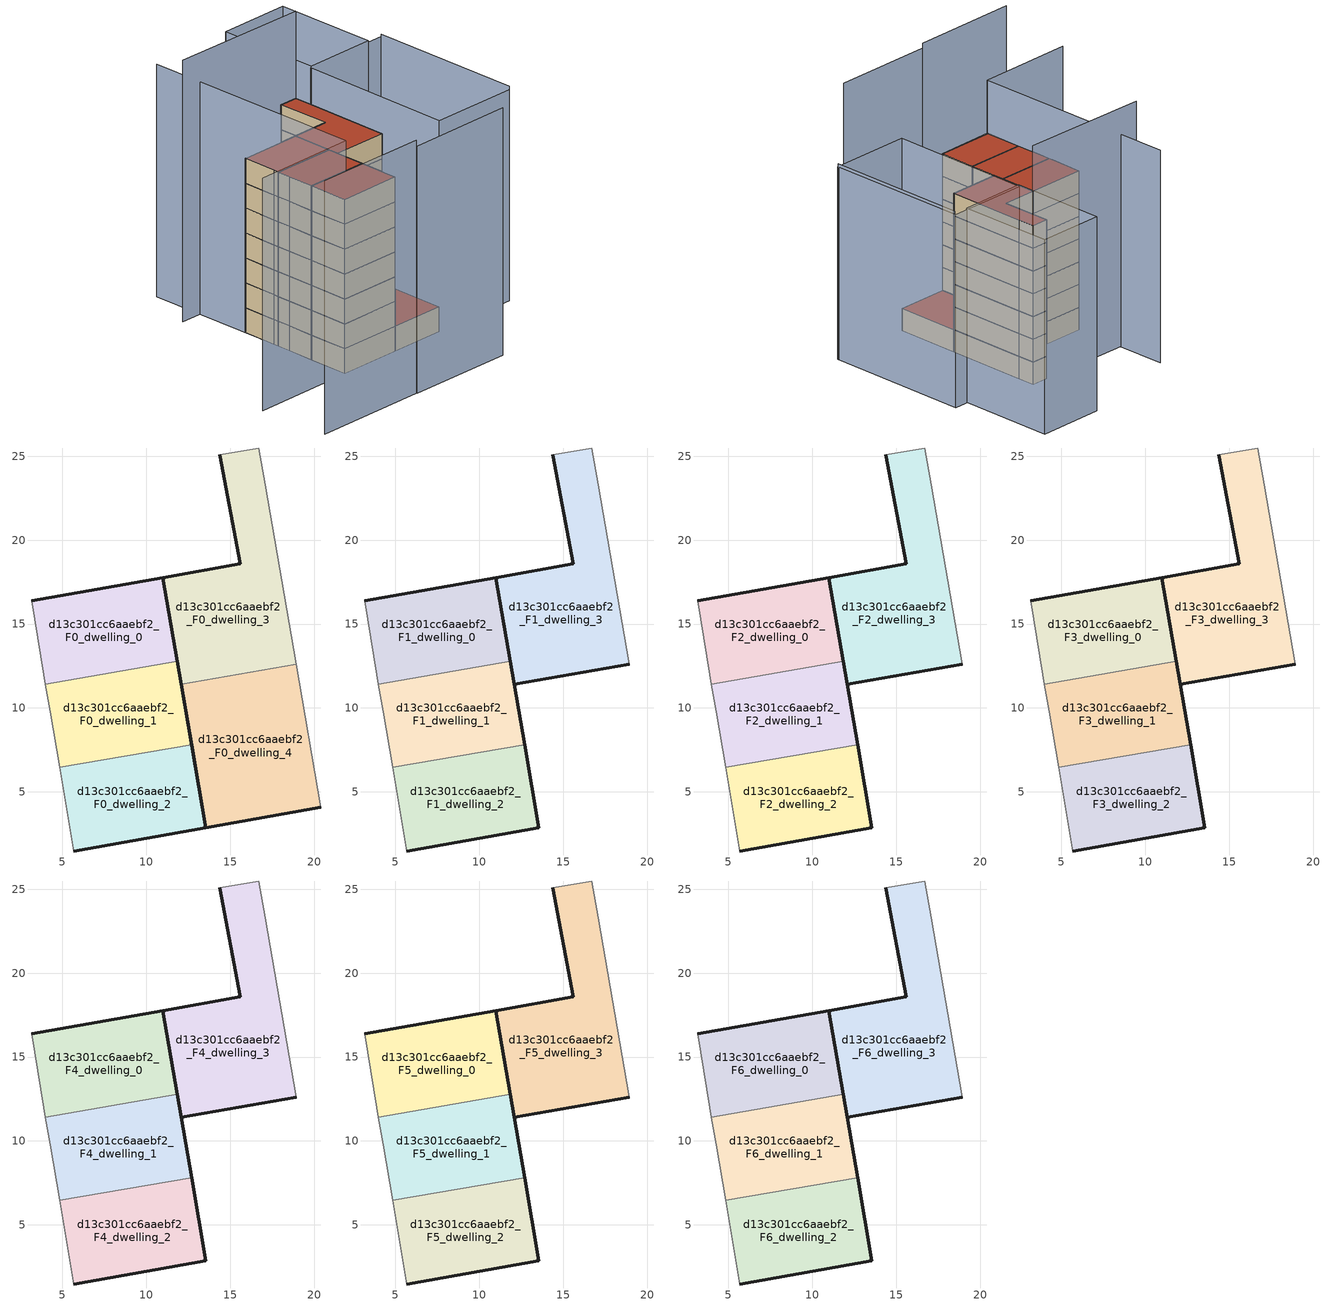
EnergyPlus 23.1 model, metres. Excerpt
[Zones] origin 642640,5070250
d13c301cc6aaebf2_F0_dwelling_0
 floor ground (EU_floor_Construction): 11.84,12.78 10.99,17.77 3.18,16.39 3.88,11.99 3.98,11.43 z0
 wall outside (EU_wall_Construction): 3.18,16.39 10.99,17.77 11.84,12.78 z0:3
 wall to d13c301cc6aaebf2_F0_dwelling_1 (EU_wall_Construction): 11.84,12.78 3.98,11.43 z0:3
 wall adiabatic (EU_wall_Construction): 3.98,11.43 3.88,11.99 3.18,16.39 z0:3
d13c301cc6aaebf2_F0_dwelling_1
 floor ground (EU_floor_Construction): 12.7,7.81 11.84,12.78 3.98,11.43 4.28,9.79 4.84,6.46 z0
 wall outside (EU_wall_Construction): 11.84,12.78 12.7,7.81 z0:3
 wall to d13c301cc6aaebf2_F0_dwelling_2 (EU_wall_Construction): 12.7,7.81 4.84,6.46 z0:3
 wall adiabatic (EU_wall_Construction): 4.84,6.46 4.28,9.79 3.98,11.43 z0:3
d13c301cc6aaebf2_F0_dwelling_2
 floor ground (EU_floor_Construction): 13.55,2.87 12.7,7.81 4.84,6.46 5.68,1.48 z0
 wall outside (EU_wall_Construction): 12.7,7.81 13.55,2.87 5.68,1.48 z0:3
 wall adiabatic (EU_wall_Construction): 5.68,1.48 4.84,6.46 z0:3
d13c301cc6aaebf2_F0_dwelling_3
 floor ground (EU_floor_Construction): 18.93,12.6 17.09,23.29 16.69,25.49 14.39,25.09 15.59,18.59 10.99,17.77 12.08,11.42 z0
 wall outside (EU_wall_Construction): 12.08,11.42 10.99,17.77 15.59,18.59 14.39,25.09 z0:3
 wall to d13c301cc6aaebf2_F0_dwelling_4 (EU_wall_Construction): 18.93,12.6 12.08,11.42 z0:3
 wall adiabatic (EU_wall_Construction): 14.39,25.09 16.69,25.49 17.09,23.29 18.93,12.6 z0:3
d13c301cc6aaebf2_F0_dwelling_4
 floor ground (EU_floor_Construction): 20.39,4.08 18.93,12.6 12.08,11.42 13.55,2.87 z0
 wall outside (EU_wall_Construction): 20.39,4.08 13.55,2.87 12.08,11.42 z0:3
 wall adiabatic (EU_wall_Construction): 18.93,12.6 20.39,4.08 z0:3
 roof outside (EU_roof_Construction): 18.93,12.6 20.39,4.08 13.55,2.87 12.08,11.42 z3
d13c301cc6aaebf2_F1_dwelling_0
 floor to d13c301cc6aaebf2_F0_dwelling_0 (EU_floor_Construction): 11.84,12.78 10.99,17.77 3.18,16.39 3.88,11.99 3.98,11.43 z3
 wall outside (EU_wall_Construction): 3.18,16.39 10.99,17.77 11.84,12.78 z3:6
 wall to d13c301cc6aaebf2_F1_dwelling_1 (EU_wall_Construction): 11.84,12.78 3.98,11.43 z3:6
 wall adiabatic (EU_wall_Construction): 3.98,11.43 3.88,11.99 3.18,16.39 z3:6
d13c301cc6aaebf2_F1_dwelling_1
 floor to d13c301cc6aaebf2_F0_dwelling_1 (EU_floor_Construction): 12.7,7.81 11.84,12.78 3.98,11.43 4.28,9.79 4.84,6.46 z3
 wall outside (EU_wall_Construction): 11.84,12.78 12.7,7.81 z3:6
 wall to d13c301cc6aaebf2_F1_dwelling_2 (EU_wall_Construction): 12.7,7.81 4.84,6.46 z3:6
 wall adiabatic (EU_wall_Construction): 4.84,6.46 4.28,9.79 3.98,11.43 z3:6
d13c301cc6aaebf2_F1_dwelling_2
 floor to d13c301cc6aaebf2_F0_dwelling_2 (EU_floor_Construction): 13.55,2.87 12.7,7.81 4.84,6.46 5.68,1.48 z3
 wall outside (EU_wall_Construction): 12.7,7.81 13.55,2.87 5.68,1.48 z3:6
 wall adiabatic (EU_wall_Construction): 5.68,1.48 4.84,6.46 z3:6
d13c301cc6aaebf2_F1_dwelling_3
 floor to d13c301cc6aaebf2_F0_dwelling_3 (EU_floor_Construction): 18.93,12.6 17.09,23.29 16.69,25.49 14.39,25.09 15.59,18.59 10.99,17.77 12.08,11.42 z3
 wall outside (EU_wall_Construction): 18.93,12.6 12.08,11.42 10.99,17.77 15.59,18.59 14.39,25.09 z3:6
 wall adiabatic (EU_wall_Construction): 14.39,25.09 16.69,25.49 17.09,23.29 18.93,12.6 z3:6
d13c301cc6aaebf2_F2_dwelling_0
 floor to d13c301cc6aaebf2_F1_dwelling_0 (EU_floor_Construction): 11.84,12.78 10.99,17.77 3.18,16.39 3.88,11.99 3.98,11.43 z6
 wall outside (EU_wall_Construction): 3.18,16.39 10.99,17.77 11.84,12.78 z6:9
 wall to d13c301cc6aaebf2_F2_dwelling_1 (EU_wall_Construction): 11.84,12.78 3.98,11.43 z6:9
 wall adiabatic (EU_wall_Construction): 3.98,11.43 3.88,11.99 3.18,16.39 z6:9
d13c301cc6aaebf2_F2_dwelling_1
 floor to d13c301cc6aaebf2_F1_dwelling_1 (EU_floor_Construction): 12.7,7.81 11.84,12.78 3.98,11.43 4.28,9.79 4.84,6.46 z6
 wall outside (EU_wall_Construction): 11.84,12.78 12.7,7.81 z6:9
 wall to d13c301cc6aaebf2_F2_dwelling_2 (EU_wall_Construction): 12.7,7.81 4.84,6.46 z6:9
 wall adiabatic (EU_wall_Construction): 4.84,6.46 4.28,9.79 3.98,11.43 z6:9
d13c301cc6aaebf2_F2_dwelling_2
 floor to d13c301cc6aaebf2_F1_dwelling_2 (EU_floor_Construction): 13.55,2.87 12.7,7.81 4.84,6.46 5.68,1.48 z6
 wall outside (EU_wall_Construction): 12.7,7.81 13.55,2.87 5.68,1.48 z6:9
 wall adiabatic (EU_wall_Construction): 5.68,1.48 4.84,6.46 z6:9
d13c301cc6aaebf2_F2_dwelling_3
 floor to d13c301cc6aaebf2_F1_dwelling_3 (EU_floor_Construction): 18.93,12.6 17.09,23.29 16.69,25.49 14.39,25.09 15.59,18.59 10.99,17.77 12.08,11.42 z6
 wall outside (EU_wall_Construction): 18.93,12.6 12.08,11.42 10.99,17.77 15.59,18.59 14.39,25.09 z6:9
 wall adiabatic (EU_wall_Construction): 14.39,25.09 16.69,25.49 17.09,23.29 18.93,12.6 z6:9
d13c301cc6aaebf2_F3_dwelling_0
 floor to d13c301cc6aaebf2_F2_dwelling_0 (EU_floor_Construction): 11.84,12.78 10.99,17.77 3.18,16.39 3.88,11.99 3.98,11.43 z9
 wall outside (EU_wall_Construction): 3.18,16.39 10.99,17.77 11.84,12.78 z9:12
 wall to d13c301cc6aaebf2_F3_dwelling_1 (EU_wall_Construction): 11.84,12.78 3.98,11.43 z9:12
 wall adiabatic (EU_wall_Construction): 3.98,11.43 3.88,11.99 3.18,16.39 z9:12
d13c301cc6aaebf2_F3_dwelling_1
 floor to d13c301cc6aaebf2_F2_dwelling_1 (EU_floor_Construction): 12.7,7.81 11.84,12.78 3.98,11.43 4.28,9.79 4.84,6.46 z9
 wall outside (EU_wall_Construction): 11.84,12.78 12.7,7.81 z9:12
 wall to d13c301cc6aaebf2_F3_dwelling_2 (EU_wall_Construction): 12.7,7.81 4.84,6.46 z9:12
 wall adiabatic (EU_wall_Construction): 4.84,6.46 4.28,9.79 3.98,11.43 z9:12
d13c301cc6aaebf2_F3_dwelling_2
 floor to d13c301cc6aaebf2_F2_dwelling_2 (EU_floor_Construction): 13.55,2.87 12.7,7.81 4.84,6.46 5.68,1.48 z9
 wall outside (EU_wall_Construction): 12.7,7.81 13.55,2.87 5.68,1.48 z9:12
 wall adiabatic (EU_wall_Construction): 5.68,1.48 4.84,6.46 z9:12
d13c301cc6aaebf2_F3_dwelling_3
 floor to d13c301cc6aaebf2_F2_dwelling_3 (EU_floor_Construction): 18.93,12.6 17.09,23.29 16.69,25.49 14.39,25.09 15.59,18.59 10.99,17.77 12.08,11.42 z9
 wall outside (EU_wall_Construction): 18.93,12.6 12.08,11.42 10.99,17.77 15.59,18.59 14.39,25.09 z9:12
 wall adiabatic (EU_wall_Construction): 14.39,25.09 16.69,25.49 17.09,23.29 18.93,12.6 z9:12
d13c301cc6aaebf2_F4_dwelling_0
 floor to d13c301cc6aaebf2_F3_dwelling_0 (EU_floor_Construction): 11.84,12.78 10.99,17.77 3.18,16.39 3.88,11.99 3.98,11.43 z12
 wall outside (EU_wall_Construction): 3.18,16.39 10.99,17.77 11.84,12.78 z12:15
 wall to d13c301cc6aaebf2_F4_dwelling_1 (EU_wall_Construction): 11.84,12.78 3.98,11.43 z12:15
 wall adiabatic (EU_wall_Construction): 3.98,11.43 3.88,11.99 3.18,16.39 z12:15
d13c301cc6aaebf2_F4_dwelling_1
 floor to d13c301cc6aaebf2_F3_dwelling_1 (EU_floor_Construction): 12.7,7.81 11.84,12.78 3.98,11.43 4.28,9.79 4.84,6.46 z12
 wall outside (EU_wall_Construction): 11.84,12.78 12.7,7.81 z12:15
 wall to d13c301cc6aaebf2_F4_dwelling_2 (EU_wall_Construction): 12.7,7.81 4.84,6.46 z12:15
 wall adiabatic (EU_wall_Construction): 4.84,6.46 4.28,9.79 3.98,11.43 z12:15
d13c301cc6aaebf2_F4_dwelling_2
 floor to d13c301cc6aaebf2_F3_dwelling_2 (EU_floor_Construction): 13.55,2.87 12.7,7.81 4.84,6.46 5.68,1.48 z12
 wall outside (EU_wall_Construction): 12.7,7.81 13.55,2.87 5.68,1.48 z12:15
 wall adiabatic (EU_wall_Construction): 5.68,1.48 4.84,6.46 z12:15
d13c301cc6aaebf2_F4_dwelling_3
 floor to d13c301cc6aaebf2_F3_dwelling_3 (EU_floor_Construction): 18.93,12.6 17.09,23.29 16.69,25.49 14.39,25.09 15.59,18.59 10.99,17.77 12.08,11.42 z12
 wall outside (EU_wall_Construction): 18.93,12.6 12.08,11.42 10.99,17.77 15.59,18.59 14.39,25.09 z12:15
 wall adiabatic (EU_wall_Construction): 14.39,25.09 16.69,25.49 17.09,23.29 18.93,12.6 z12:15
d13c301cc6aaebf2_F5_dwelling_0
 floor to d13c301cc6aaebf2_F4_dwelling_0 (EU_floor_Construction): 11.84,12.78 10.99,17.77 3.18,16.39 3.88,11.99 3.98,11.43 z15
 wall outside (EU_wall_Construction): 3.18,16.39 10.99,17.77 11.84,12.78 z15:18
 wall to d13c301cc6aaebf2_F5_dwelling_1 (EU_wall_Construction): 11.84,12.78 3.98,11.43 z15:18
 wall adiabatic (EU_wall_Construction): 3.98,11.43 3.88,11.99 3.18,16.39 z15:18
d13c301cc6aaebf2_F5_dwelling_1
 floor to d13c301cc6aaebf2_F4_dwelling_1 (EU_floor_Construction): 12.7,7.81 11.84,12.78 3.98,11.43 4.28,9.79 4.84,6.46 z15
 wall outside (EU_wall_Construction): 11.84,12.78 12.7,7.81 z15:18
 wall to d13c301cc6aaebf2_F5_dwelling_2 (EU_wall_Construction): 12.7,7.81 4.84,6.46 z15:18
 wall adiabatic (EU_wall_Construction): 4.84,6.46 4.28,9.79 3.98,11.43 z15:18
d13c301cc6aaebf2_F5_dwelling_2
 floor to d13c301cc6aaebf2_F4_dwelling_2 (EU_floor_Construction): 13.55,2.87 12.7,7.81 4.84,6.46 5.68,1.48 z15
 wall outside (EU_wall_Construction): 12.7,7.81 13.55,2.87 5.68,1.48 z15:18
 wall adiabatic (EU_wall_Construction): 5.68,1.48 4.84,6.46 z15:18
d13c301cc6aaebf2_F5_dwelling_3
 floor to d13c301cc6aaebf2_F4_dwelling_3 (EU_floor_Construction): 18.93,12.6 17.09,23.29 16.69,25.49 14.39,25.09 15.59,18.59 10.99,17.77 12.08,11.42 z15
 wall outside (EU_wall_Construction): 18.93,12.6 12.08,11.42 10.99,17.77 15.59,18.59 14.39,25.09 z15:18
 wall adiabatic (EU_wall_Construction): 14.39,25.09 16.69,25.49 17.09,23.29 18.93,12.6 z15:18
d13c301cc6aaebf2_F6_dwelling_0
 floor to d13c301cc6aaebf2_F5_dwelling_0 (EU_floor_Construction): 11.84,12.78 10.99,17.77 3.18,16.39 3.88,11.99 3.98,11.43 z18
 wall outside (EU_wall_Construction): 3.18,16.39 10.99,17.77 11.84,12.78 z18:21
 wall to d13c301cc6aaebf2_F6_dwelling_1 (EU_wall_Construction): 11.84,12.78 3.98,11.43 z18:21
 wall adiabatic (EU_wall_Construction): 3.98,11.43 3.88,11.99 3.18,16.39 z18:21
 roof outside (EU_roof_Construction): 10.99,17.77 11.84,12.78 3.98,11.43 3.88,11.99 3.18,16.39 z21
d13c301cc6aaebf2_F6_dwelling_1
 floor to d13c301cc6aaebf2_F5_dwelling_1 (EU_floor_Construction): 12.7,7.81 11.84,12.78 3.98,11.43 4.28,9.79 4.84,6.46 z18
 wall outside (EU_wall_Construction): 11.84,12.78 12.7,7.81 z18:21
 wall to d13c301cc6aaebf2_F6_dwelling_2 (EU_wall_Construction): 12.7,7.81 4.84,6.46 z18:21
 wall adiabatic (EU_wall_Construction): 4.84,6.46 4.28,9.79 3.98,11.43 z18:21
 roof outside (EU_roof_Construction): 11.84,12.78 12.7,7.81 4.84,6.46 4.28,9.79 3.98,11.43 z21
d13c301cc6aaebf2_F6_dwelling_2
 floor to d13c301cc6aaebf2_F5_dwelling_2 (EU_floor_Construction): 13.55,2.87 12.7,7.81 4.84,6.46 5.68,1.48 z18
 wall outside (EU_wall_Construction): 12.7,7.81 13.55,2.87 5.68,1.48 z18:21
 wall adiabatic (EU_wall_Construction): 5.68,1.48 4.84,6.46 z18:21
 roof outside (EU_roof_Construction): 12.7,7.81 13.55,2.87 5.68,1.48 4.84,6.46 z21
d13c301cc6aaebf2_F6_dwelling_3
 floor to d13c301cc6aaebf2_F5_dwelling_3 (EU_floor_Construction): 18.93,12.6 17.09,23.29 16.69,25.49 14.39,25.09 15.59,18.59 10.99,17.77 12.08,11.42 z18
 wall outside (EU_wall_Construction): 18.93,12.6 12.08,11.42 10.99,17.77 15.59,18.59 14.39,25.09 z18:21
 wall adiabatic (EU_wall_Construction): 14.39,25.09 16.69,25.49 17.09,23.29 18.93,12.6 z18:21
 roof outside (EU_roof_Construction): 16.69,25.49 17.09,23.29 18.93,12.6 12.08,11.42 10.99,17.77 15.59,18.59 14.39,25.09 z21
shading: -5.13,-9.63 9.06,-7.13 z0:30.5; 9.08,-7.23 22.38,-4.88 z0:29.8; 0.83,29.47 5.86,1.51 / 5.86,1.51 -7.03,-0.81 z0:28; 20.39,4.08 17.09,23.29 / 17.09,23.29 27.91,25.15 / 27.91,25.15 31.21,5.93 / 31.21,5.93 20.39,4.08 z0:25.4; 31.2,5.98 27.88,24.95 z0:25.8; 17.11,23.2 14.82,35.81 / 14.82,35.81 23.69,37.42 / 23.69,37.42 25.98,24.81 / 25.98,24.81 17.11,23.2 z0:25.6; 16.7,25.47 -0.68,22.65 z0:31.5
[Building]
EU S2 Campaign: North Axis=0; Terrain=City; Solar Distribution=FullExterior
[Site:Location]
Lyon-Bron: Latitude=45.75; Longitude=5; Time Zone=1; Elevation=198
[SizingPeriod:WeatherFileDays]
AnnualSizingPeriod: Begin Month=1; Begin Day of Month=1; End Month=12; End Day of Month=31; Day of Week for Start Day=Monday; Use Weather File Daylight Saving Period=No; Use Weather File Rain and Snow Indicators=No
[MATERIAL]
EU_InternalMass_Material: Roughness=MediumRough; Thickness=0.1; Conductivity=1; Density=1800; Specific Heat=900; Thermal Absorptance=0.9; Solar Absorptance=0.7; Visible Absorptance=0.7
[MATERIAL:NOMASS] Roughness=MediumRough; Thermal Absorptance=0.9; Solar Absorptance=0.7; Visible Absorptance=0.7
Name | Thermal Resistance
EU_wall_NoMass | 0.776494
EU_roof_NoMass | 0.486893
EU_floor_NoMass | 0.421597
[CONSTRUCTION]
EU_wall_Construction: EU_wall_NoMass
EU_roof_Construction: EU_roof_NoMass
EU_floor_Construction: EU_floor_NoMass
EU_InternalMass_Construction: EU_InternalMass_Material
[ZONE] Type=1; Multiplier=1; Ceiling Height=autocalculate; Floor Area=autocalculate; Part of Total Floor Area=Yes
Name | Volume
d13c301cc6aaebf2_F0_dwelling_0; d13c301cc6aaebf2_F1_dwelling_0; d13c301cc6aaebf2_F2_dwelling_0; d13c301cc6aaebf2_F3_dwelling_0; d13c301cc6aaebf2_F4_dwelling_0; d13c301cc6aaebf2_F5_dwelling_0; d13c301cc6aaebf2_F6_dwelling_0 | 120.464
d13c301cc6aaebf2_F0_dwelling_1; d13c301cc6aaebf2_F1_dwelling_1; d13c301cc6aaebf2_F2_dwelling_1; d13c301cc6aaebf2_F3_dwelling_1; d13c301cc6aaebf2_F4_dwelling_1; d13c301cc6aaebf2_F5_dwelling_1; d13c301cc6aaebf2_F6_dwelling_1 | 120.46
d13c301cc6aaebf2_F0_dwelling_2; d13c301cc6aaebf2_F1_dwelling_2; d13c301cc6aaebf2_F2_dwelling_2; d13c301cc6aaebf2_F3_dwelling_2; d13c301cc6aaebf2_F4_dwelling_2; d13c301cc6aaebf2_F5_dwelling_2; d13c301cc6aaebf2_F6_dwelling_2 | 120.453
d13c301cc6aaebf2_F0_dwelling_3; d13c301cc6aaebf2_F1_dwelling_3; d13c301cc6aaebf2_F2_dwelling_3; d13c301cc6aaebf2_F3_dwelling_3; d13c301cc6aaebf2_F4_dwelling_3; d13c301cc6aaebf2_F5_dwelling_3; d13c301cc6aaebf2_F6_dwelling_3 | 180.698
d13c301cc6aaebf2_F0_dwelling_4 | 180.667
[INTERNALMASS] Construction=EU_InternalMass_Construction
Name | Zone or ZoneList | Surface Area
d13c301cc6aaebf2_F0_dwelling_0_EU_InternalMass | d13c301cc6aaebf2_F0_dwelling_0 | 40.1542
d13c301cc6aaebf2_F0_dwelling_1_EU_InternalMass | d13c301cc6aaebf2_F0_dwelling_1 | 40.1535
d13c301cc6aaebf2_F0_dwelling_2_EU_InternalMass | d13c301cc6aaebf2_F0_dwelling_2 | 40.151
d13c301cc6aaebf2_F0_dwelling_3_EU_InternalMass | d13c301cc6aaebf2_F0_dwelling_3 | 60.2322
d13c301cc6aaebf2_F0_dwelling_4_EU_InternalMass | d13c301cc6aaebf2_F0_dwelling_4 | 60.222
d13c301cc6aaebf2_F1_dwelling_0_EU_InternalMass | d13c301cc6aaebf2_F1_dwelling_0 | 60.2283
d13c301cc6aaebf2_F1_dwelling_1_EU_InternalMass | d13c301cc6aaebf2_F1_dwelling_1 | 60.2386
d13c301cc6aaebf2_F1_dwelling_2_EU_InternalMass | d13c301cc6aaebf2_F1_dwelling_2 | 60.2322
d13c301cc6aaebf2_F1_dwelling_3_EU_InternalMass | d13c301cc6aaebf2_F1_dwelling_3 | 60.222
d13c301cc6aaebf2_F2_dwelling_0_EU_InternalMass | d13c301cc6aaebf2_F2_dwelling_0 | 60.2283
d13c301cc6aaebf2_F2_dwelling_1_EU_InternalMass | d13c301cc6aaebf2_F2_dwelling_1 | 60.2386
d13c301cc6aaebf2_F2_dwelling_2_EU_InternalMass | d13c301cc6aaebf2_F2_dwelling_2 | 60.2322
d13c301cc6aaebf2_F2_dwelling_3_EU_InternalMass | d13c301cc6aaebf2_F2_dwelling_3 | 60.222
d13c301cc6aaebf2_F3_dwelling_0_EU_InternalMass | d13c301cc6aaebf2_F3_dwelling_0 | 60.2283
d13c301cc6aaebf2_F3_dwelling_1_EU_InternalMass | d13c301cc6aaebf2_F3_dwelling_1 | 60.2386
d13c301cc6aaebf2_F3_dwelling_2_EU_InternalMass | d13c301cc6aaebf2_F3_dwelling_2 | 60.2322
d13c301cc6aaebf2_F3_dwelling_3_EU_InternalMass | d13c301cc6aaebf2_F3_dwelling_3 | 60.222
d13c301cc6aaebf2_F4_dwelling_0_EU_InternalMass | d13c301cc6aaebf2_F4_dwelling_0 | 60.2283
d13c301cc6aaebf2_F4_dwelling_1_EU_InternalMass | d13c301cc6aaebf2_F4_dwelling_1 | 60.2386
d13c301cc6aaebf2_F4_dwelling_2_EU_InternalMass | d13c301cc6aaebf2_F4_dwelling_2 | 60.2322
d13c301cc6aaebf2_F4_dwelling_3_EU_InternalMass | d13c301cc6aaebf2_F4_dwelling_3 | 60.222
d13c301cc6aaebf2_F5_dwelling_0_EU_InternalMass | d13c301cc6aaebf2_F5_dwelling_0 | 60.2283
d13c301cc6aaebf2_F5_dwelling_1_EU_InternalMass | d13c301cc6aaebf2_F5_dwelling_1 | 60.2386
d13c301cc6aaebf2_F5_dwelling_2_EU_InternalMass | d13c301cc6aaebf2_F5_dwelling_2 | 60.2322
d13c301cc6aaebf2_F5_dwelling_3_EU_InternalMass | d13c301cc6aaebf2_F5_dwelling_3 | 60.222
d13c301cc6aaebf2_F6_dwelling_0_EU_InternalMass | d13c301cc6aaebf2_F6_dwelling_0 | 60.2283
d13c301cc6aaebf2_F6_dwelling_1_EU_InternalMass | d13c301cc6aaebf2_F6_dwelling_1 | 60.2386
d13c301cc6aaebf2_F6_dwelling_2_EU_InternalMass | d13c301cc6aaebf2_F6_dwelling_2 | 60.2322
d13c301cc6aaebf2_F6_dwelling_3_EU_InternalMass | d13c301cc6aaebf2_F6_dwelling_3 | 60.222
[OTHEREQUIPMENT] Fuel Type=Electricity; Design Level Calculation Method=Watts/Area; Power per Zone Floor Area=1; Fraction Latent=0; Fraction Radiant=0; Fraction Lost=0; Carbon Dioxide Generation Rate=0; EndUse Subcategory=EU_Step8_InternalGains
Name | Zone or ZoneList or Space or SpaceList | Schedule
EU_Step8_InternalGain_d13c301cc6aaebf2_F0_dwelling_0_f000 | d13c301cc6aaebf2_F0_dwelling_0 | EU_Step8_GainSchedule_d13c301cc6aaebf2_F0_dwelling_0_f000
EU_Step8_InternalGain_d13c301cc6aaebf2_F0_dwelling_1_f000 | d13c301cc6aaebf2_F0_dwelling_1 | EU_Step8_GainSchedule_d13c301cc6aaebf2_F0_dwelling_1_f000
EU_Step8_InternalGain_d13c301cc6aaebf2_F0_dwelling_2_f000 | d13c301cc6aaebf2_F0_dwelling_2 | EU_Step8_GainSchedule_d13c301cc6aaebf2_F0_dwelling_2_f000
EU_Step8_InternalGain_d13c301cc6aaebf2_F0_dwelling_3_f000 | d13c301cc6aaebf2_F0_dwelling_3 | EU_Step8_GainSchedule_d13c301cc6aaebf2_F0_dwelling_3_f000
EU_Step8_InternalGain_d13c301cc6aaebf2_F0_dwelling_4_f000 | d13c301cc6aaebf2_F0_dwelling_4 | EU_Step8_GainSchedule_d13c301cc6aaebf2_F0_dwelling_4_f000
EU_Step8_InternalGain_d13c301cc6aaebf2_F1_dwelling_0_f000 | d13c301cc6aaebf2_F1_dwelling_0 | EU_Step8_GainSchedule_d13c301cc6aaebf2_F1_dwelling_0_f000
EU_Step8_InternalGain_d13c301cc6aaebf2_F1_dwelling_1_f000 | d13c301cc6aaebf2_F1_dwelling_1 | EU_Step8_GainSchedule_d13c301cc6aaebf2_F1_dwelling_1_f000
EU_Step8_InternalGain_d13c301cc6aaebf2_F1_dwelling_2_f000 | d13c301cc6aaebf2_F1_dwelling_2 | EU_Step8_GainSchedule_d13c301cc6aaebf2_F1_dwelling_2_f000
EU_Step8_InternalGain_d13c301cc6aaebf2_F1_dwelling_3_f000 | d13c301cc6aaebf2_F1_dwelling_3 | EU_Step8_GainSchedule_d13c301cc6aaebf2_F1_dwelling_3_f000
EU_Step8_InternalGain_d13c301cc6aaebf2_F2_dwelling_0_f000 | d13c301cc6aaebf2_F2_dwelling_0 | EU_Step8_GainSchedule_d13c301cc6aaebf2_F2_dwelling_0_f000
EU_Step8_InternalGain_d13c301cc6aaebf2_F2_dwelling_1_f000 | d13c301cc6aaebf2_F2_dwelling_1 | EU_Step8_GainSchedule_d13c301cc6aaebf2_F2_dwelling_1_f000
EU_Step8_InternalGain_d13c301cc6aaebf2_F2_dwelling_2_f000 | d13c301cc6aaebf2_F2_dwelling_2 | EU_Step8_GainSchedule_d13c301cc6aaebf2_F2_dwelling_2_f000
EU_Step8_InternalGain_d13c301cc6aaebf2_F2_dwelling_3_f000 | d13c301cc6aaebf2_F2_dwelling_3 | EU_Step8_GainSchedule_d13c301cc6aaebf2_F2_dwelling_3_f000
EU_Step8_InternalGain_d13c301cc6aaebf2_F3_dwelling_0_f000 | d13c301cc6aaebf2_F3_dwelling_0 | EU_Step8_GainSchedule_d13c301cc6aaebf2_F3_dwelling_0_f000
EU_Step8_InternalGain_d13c301cc6aaebf2_F3_dwelling_1_f000 | d13c301cc6aaebf2_F3_dwelling_1 | EU_Step8_GainSchedule_d13c301cc6aaebf2_F3_dwelling_1_f000
EU_Step8_InternalGain_d13c301cc6aaebf2_F3_dwelling_2_f000 | d13c301cc6aaebf2_F3_dwelling_2 | EU_Step8_GainSchedule_d13c301cc6aaebf2_F3_dwelling_2_f000
EU_Step8_InternalGain_d13c301cc6aaebf2_F3_dwelling_3_f000 | d13c301cc6aaebf2_F3_dwelling_3 | EU_Step8_GainSchedule_d13c301cc6aaebf2_F3_dwelling_3_f000
EU_Step8_InternalGain_d13c301cc6aaebf2_F4_dwelling_0_f000 | d13c301cc6aaebf2_F4_dwelling_0 | EU_Step8_GainSchedule_d13c301cc6aaebf2_F4_dwelling_0_f000
EU_Step8_InternalGain_d13c301cc6aaebf2_F4_dwelling_1_f000 | d13c301cc6aaebf2_F4_dwelling_1 | EU_Step8_GainSchedule_d13c301cc6aaebf2_F4_dwelling_1_f000
EU_Step8_InternalGain_d13c301cc6aaebf2_F4_dwelling_2_f000 | d13c301cc6aaebf2_F4_dwelling_2 | EU_Step8_GainSchedule_d13c301cc6aaebf2_F4_dwelling_2_f000
EU_Step8_InternalGain_d13c301cc6aaebf2_F4_dwelling_3_f000 | d13c301cc6aaebf2_F4_dwelling_3 | EU_Step8_GainSchedule_d13c301cc6aaebf2_F4_dwelling_3_f000
EU_Step8_InternalGain_d13c301cc6aaebf2_F5_dwelling_0_f000 | d13c301cc6aaebf2_F5_dwelling_0 | EU_Step8_GainSchedule_d13c301cc6aaebf2_F5_dwelling_0_f000
EU_Step8_InternalGain_d13c301cc6aaebf2_F5_dwelling_1_f000 | d13c301cc6aaebf2_F5_dwelling_1 | EU_Step8_GainSchedule_d13c301cc6aaebf2_F5_dwelling_1_f000
EU_Step8_InternalGain_d13c301cc6aaebf2_F5_dwelling_2_f000 | d13c301cc6aaebf2_F5_dwelling_2 | EU_Step8_GainSchedule_d13c301cc6aaebf2_F5_dwelling_2_f000
EU_Step8_InternalGain_d13c301cc6aaebf2_F5_dwelling_3_f000 | d13c301cc6aaebf2_F5_dwelling_3 | EU_Step8_GainSchedule_d13c301cc6aaebf2_F5_dwelling_3_f000
EU_Step8_InternalGain_d13c301cc6aaebf2_F6_dwelling_0_f000 | d13c301cc6aaebf2_F6_dwelling_0 | EU_Step8_GainSchedule_d13c301cc6aaebf2_F6_dwelling_0_f000
EU_Step8_InternalGain_d13c301cc6aaebf2_F6_dwelling_1_f000 | d13c301cc6aaebf2_F6_dwelling_1 | EU_Step8_GainSchedule_d13c301cc6aaebf2_F6_dwelling_1_f000
EU_Step8_InternalGain_d13c301cc6aaebf2_F6_dwelling_2_f000 | d13c301cc6aaebf2_F6_dwelling_2 | EU_Step8_GainSchedule_d13c301cc6aaebf2_F6_dwelling_2_f000
EU_Step8_InternalGain_d13c301cc6aaebf2_F6_dwelling_3_f000 | d13c301cc6aaebf2_F6_dwelling_3 | EU_Step8_GainSchedule_d13c301cc6aaebf2_F6_dwelling_3_f000
[ZONEVENTILATION:DESIGNFLOWRATE] Schedule=EU_AlwaysOn; Design Flow Rate Calculation Method=AirChanges/Hour; Air Changes per Hour=0.693814; Ventilation Type=Natural; Fan Pressure Rise=0; Fan Total Efficiency=1; Constant Term Coefficient=1; Temperature Term Coefficient=0; Velocity Term Coefficient=0; Velocity Squared Term Coefficient=0; Minimum Indoor Temperature=-100; Maximum Indoor Temperature=100; Delta Temperature=-100; Minimum Outdoor Temperature=-100; Maximum Outdoor Temperature=100; Maximum Wind Speed=40
Name | Zone or ZoneList or Space or SpaceList
EU_ConstantAir_d13c301cc6aaebf2_F0_dwelling_0 | d13c301cc6aaebf2_F0_dwelling_0
EU_ConstantAir_d13c301cc6aaebf2_F0_dwelling_1 | d13c301cc6aaebf2_F0_dwelling_1
EU_ConstantAir_d13c301cc6aaebf2_F0_dwelling_2 | d13c301cc6aaebf2_F0_dwelling_2
EU_ConstantAir_d13c301cc6aaebf2_F0_dwelling_3 | d13c301cc6aaebf2_F0_dwelling_3
EU_ConstantAir_d13c301cc6aaebf2_F0_dwelling_4 | d13c301cc6aaebf2_F0_dwelling_4
EU_ConstantAir_d13c301cc6aaebf2_F1_dwelling_0 | d13c301cc6aaebf2_F1_dwelling_0
EU_ConstantAir_d13c301cc6aaebf2_F1_dwelling_1 | d13c301cc6aaebf2_F1_dwelling_1
EU_ConstantAir_d13c301cc6aaebf2_F1_dwelling_2 | d13c301cc6aaebf2_F1_dwelling_2
EU_ConstantAir_d13c301cc6aaebf2_F1_dwelling_3 | d13c301cc6aaebf2_F1_dwelling_3
EU_ConstantAir_d13c301cc6aaebf2_F2_dwelling_0 | d13c301cc6aaebf2_F2_dwelling_0
EU_ConstantAir_d13c301cc6aaebf2_F2_dwelling_1 | d13c301cc6aaebf2_F2_dwelling_1
EU_ConstantAir_d13c301cc6aaebf2_F2_dwelling_2 | d13c301cc6aaebf2_F2_dwelling_2
EU_ConstantAir_d13c301cc6aaebf2_F2_dwelling_3 | d13c301cc6aaebf2_F2_dwelling_3
EU_ConstantAir_d13c301cc6aaebf2_F3_dwelling_0 | d13c301cc6aaebf2_F3_dwelling_0
EU_ConstantAir_d13c301cc6aaebf2_F3_dwelling_1 | d13c301cc6aaebf2_F3_dwelling_1
EU_ConstantAir_d13c301cc6aaebf2_F3_dwelling_2 | d13c301cc6aaebf2_F3_dwelling_2
EU_ConstantAir_d13c301cc6aaebf2_F3_dwelling_3 | d13c301cc6aaebf2_F3_dwelling_3
EU_ConstantAir_d13c301cc6aaebf2_F4_dwelling_0 | d13c301cc6aaebf2_F4_dwelling_0
EU_ConstantAir_d13c301cc6aaebf2_F4_dwelling_1 | d13c301cc6aaebf2_F4_dwelling_1
EU_ConstantAir_d13c301cc6aaebf2_F4_dwelling_2 | d13c301cc6aaebf2_F4_dwelling_2
EU_ConstantAir_d13c301cc6aaebf2_F4_dwelling_3 | d13c301cc6aaebf2_F4_dwelling_3
EU_ConstantAir_d13c301cc6aaebf2_F5_dwelling_0 | d13c301cc6aaebf2_F5_dwelling_0
EU_ConstantAir_d13c301cc6aaebf2_F5_dwelling_1 | d13c301cc6aaebf2_F5_dwelling_1
EU_ConstantAir_d13c301cc6aaebf2_F5_dwelling_2 | d13c301cc6aaebf2_F5_dwelling_2
EU_ConstantAir_d13c301cc6aaebf2_F5_dwelling_3 | d13c301cc6aaebf2_F5_dwelling_3
EU_ConstantAir_d13c301cc6aaebf2_F6_dwelling_0 | d13c301cc6aaebf2_F6_dwelling_0
EU_ConstantAir_d13c301cc6aaebf2_F6_dwelling_1 | d13c301cc6aaebf2_F6_dwelling_1
EU_ConstantAir_d13c301cc6aaebf2_F6_dwelling_2 | d13c301cc6aaebf2_F6_dwelling_2
EU_ConstantAir_d13c301cc6aaebf2_F6_dwelling_3 | d13c301cc6aaebf2_F6_dwelling_3
[HVACTEMPLATE:THERMOSTAT] Constant Heating Setpoint=20; Constant Cooling Setpoint=50
EU_HeatOnly_d13c301cc6aaebf2_F0_dwelling_0; EU_HeatOnly_d13c301cc6aaebf2_F0_dwelling_1; EU_HeatOnly_d13c301cc6aaebf2_F0_dwelling_2; EU_HeatOnly_d13c301cc6aaebf2_F0_dwelling_3; EU_HeatOnly_d13c301cc6aaebf2_F0_dwelling_4; EU_HeatOnly_d13c301cc6aaebf2_F1_dwelling_0; EU_HeatOnly_d13c301cc6aaebf2_F1_dwelling_1; EU_HeatOnly_d13c301cc6aaebf2_F1_dwelling_2; EU_HeatOnly_d13c301cc6aaebf2_F1_dwelling_3; EU_HeatOnly_d13c301cc6aaebf2_F2_dwelling_0; EU_HeatOnly_d13c301cc6aaebf2_F2_dwelling_1; EU_HeatOnly_d13c301cc6aaebf2_F2_dwelling_2; EU_HeatOnly_d13c301cc6aaebf2_F2_dwelling_3; EU_HeatOnly_d13c301cc6aaebf2_F3_dwelling_0; EU_HeatOnly_d13c301cc6aaebf2_F3_dwelling_1; EU_HeatOnly_d13c301cc6aaebf2_F3_dwelling_2; EU_HeatOnly_d13c301cc6aaebf2_F3_dwelling_3; EU_HeatOnly_d13c301cc6aaebf2_F4_dwelling_0; EU_HeatOnly_d13c301cc6aaebf2_F4_dwelling_1; EU_HeatOnly_d13c301cc6aaebf2_F4_dwelling_2; EU_HeatOnly_d13c301cc6aaebf2_F4_dwelling_3; EU_HeatOnly_d13c301cc6aaebf2_F5_dwelling_0; EU_HeatOnly_d13c301cc6aaebf2_F5_dwelling_1; EU_HeatOnly_d13c301cc6aaebf2_F5_dwelling_2; EU_HeatOnly_d13c301cc6aaebf2_F5_dwelling_3; EU_HeatOnly_d13c301cc6aaebf2_F6_dwelling_0; EU_HeatOnly_d13c301cc6aaebf2_F6_dwelling_1; EU_HeatOnly_d13c301cc6aaebf2_F6_dwelling_2; EU_HeatOnly_d13c301cc6aaebf2_F6_dwelling_3
[HVACTEMPLATE:ZONE:IDEALLOADSAIRSYSTEM] System Availability Schedule=EU_AlwaysOn; Maximum Heating Supply Air Temperature=50; Minimum Cooling Supply Air Temperature=13; Maximum Heating Supply Air Humidity Ratio=0.0156; Minimum Cooling Supply Air Humidity Ratio=0.0077; Heating Limit=NoLimit; Cooling Limit=NoLimit; Heating Availability Schedule=EU_AlwaysOn; Cooling Availability Schedule=EU_CoolingOff; Dehumidification Control Type=ConstantSensibleHeatRatio; Cooling Sensible Heat Ratio=0.7; Dehumidification Setpoint=60; Humidification Control Type=None; Humidification Setpoint=30; Outdoor Air Method=None; Outdoor Air Flow Rate per Person=0.00944; Outdoor Air Flow Rate per Zone Floor Area=0; Outdoor Air Flow Rate per Zone=0; Demand Controlled Ventilation Type=None; Outdoor Air Economizer Type=NoEconomizer; Heat Recovery Type=None; Sensible Heat Recovery Effectiveness=0.7; Latent Heat Recovery Effectiveness=0.65
Name | Template Thermostat
d13c301cc6aaebf2_F0_dwelling_0 | EU_HeatOnly_d13c301cc6aaebf2_F0_dwelling_0
d13c301cc6aaebf2_F0_dwelling_1 | EU_HeatOnly_d13c301cc6aaebf2_F0_dwelling_1
d13c301cc6aaebf2_F0_dwelling_2 | EU_HeatOnly_d13c301cc6aaebf2_F0_dwelling_2
d13c301cc6aaebf2_F0_dwelling_3 | EU_HeatOnly_d13c301cc6aaebf2_F0_dwelling_3
d13c301cc6aaebf2_F0_dwelling_4 | EU_HeatOnly_d13c301cc6aaebf2_F0_dwelling_4
d13c301cc6aaebf2_F1_dwelling_0 | EU_HeatOnly_d13c301cc6aaebf2_F1_dwelling_0
d13c301cc6aaebf2_F1_dwelling_1 | EU_HeatOnly_d13c301cc6aaebf2_F1_dwelling_1
d13c301cc6aaebf2_F1_dwelling_2 | EU_HeatOnly_d13c301cc6aaebf2_F1_dwelling_2
d13c301cc6aaebf2_F1_dwelling_3 | EU_HeatOnly_d13c301cc6aaebf2_F1_dwelling_3
d13c301cc6aaebf2_F2_dwelling_0 | EU_HeatOnly_d13c301cc6aaebf2_F2_dwelling_0
d13c301cc6aaebf2_F2_dwelling_1 | EU_HeatOnly_d13c301cc6aaebf2_F2_dwelling_1
d13c301cc6aaebf2_F2_dwelling_2 | EU_HeatOnly_d13c301cc6aaebf2_F2_dwelling_2
d13c301cc6aaebf2_F2_dwelling_3 | EU_HeatOnly_d13c301cc6aaebf2_F2_dwelling_3
d13c301cc6aaebf2_F3_dwelling_0 | EU_HeatOnly_d13c301cc6aaebf2_F3_dwelling_0
d13c301cc6aaebf2_F3_dwelling_1 | EU_HeatOnly_d13c301cc6aaebf2_F3_dwelling_1
d13c301cc6aaebf2_F3_dwelling_2 | EU_HeatOnly_d13c301cc6aaebf2_F3_dwelling_2
d13c301cc6aaebf2_F3_dwelling_3 | EU_HeatOnly_d13c301cc6aaebf2_F3_dwelling_3
d13c301cc6aaebf2_F4_dwelling_0 | EU_HeatOnly_d13c301cc6aaebf2_F4_dwelling_0
d13c301cc6aaebf2_F4_dwelling_1 | EU_HeatOnly_d13c301cc6aaebf2_F4_dwelling_1
d13c301cc6aaebf2_F4_dwelling_2 | EU_HeatOnly_d13c301cc6aaebf2_F4_dwelling_2
d13c301cc6aaebf2_F4_dwelling_3 | EU_HeatOnly_d13c301cc6aaebf2_F4_dwelling_3
d13c301cc6aaebf2_F5_dwelling_0 | EU_HeatOnly_d13c301cc6aaebf2_F5_dwelling_0
d13c301cc6aaebf2_F5_dwelling_1 | EU_HeatOnly_d13c301cc6aaebf2_F5_dwelling_1
d13c301cc6aaebf2_F5_dwelling_2 | EU_HeatOnly_d13c301cc6aaebf2_F5_dwelling_2
d13c301cc6aaebf2_F5_dwelling_3 | EU_HeatOnly_d13c301cc6aaebf2_F5_dwelling_3
d13c301cc6aaebf2_F6_dwelling_0 | EU_HeatOnly_d13c301cc6aaebf2_F6_dwelling_0
d13c301cc6aaebf2_F6_dwelling_1 | EU_HeatOnly_d13c301cc6aaebf2_F6_dwelling_1
d13c301cc6aaebf2_F6_dwelling_2 | EU_HeatOnly_d13c301cc6aaebf2_F6_dwelling_2
d13c301cc6aaebf2_F6_dwelling_3 | EU_HeatOnly_d13c301cc6aaebf2_F6_dwelling_3
[SIZING:ZONE] Zone Cooling Design Supply Air Temperature Input Method=SupplyAirTemperature; Zone Cooling Design Supply Air Temperature=13; Zone Heating Design Supply Air Temperature Input Method=SupplyAirTemperature; Zone Heating Design Supply Air Temperature=50; Zone Cooling Design Supply Air Humidity Ratio=0.008; Zone Heating Design Supply Air Humidity Ratio=0.008; Cooling Design Air Flow Method=DesignDay; Cooling Design Air Flow Rate=0; Cooling Minimum Air Flow per Zone Floor Area=0.000762; Cooling Minimum Air Flow=0; Cooling Minimum Air Flow Fraction=0.2; Heating Design Air Flow Method=DesignDay; Heating Design Air Flow Rate=0; Heating Maximum Air Flow per Zone Floor Area=0.002032; Heating Maximum Air Flow=0.141576; Heating Maximum Air Flow Fraction=0.3; Account for Dedicated Outdoor Air System=No; Dedicated Outdoor Air System Control Strategy=NeutralSupplyAir; Dedicated Outdoor Air Low Setpoint Temperature for Design=autosize; Dedicated Outdoor Air High Setpoint Temperature for Design=autosize; Zone Load Sizing Method=Sensible Load Only No Latent Load; Zone Latent Cooling Design Supply Air Humidity Ratio Input Method=HumidityRatioDifference; Zone Cooling Design Supply Air Humidity Ratio Difference=0.005; Zone Latent Heating Design Supply Air Humidity Ratio Input Method=HumidityRatioDifference; Zone Humidification Design Supply Air Humidity Ratio Difference=0.005
d13c301cc6aaebf2_F0_dwelling_0; d13c301cc6aaebf2_F0_dwelling_1; d13c301cc6aaebf2_F0_dwelling_2; d13c301cc6aaebf2_F0_dwelling_3; d13c301cc6aaebf2_F0_dwelling_4; d13c301cc6aaebf2_F1_dwelling_0; d13c301cc6aaebf2_F1_dwelling_1; d13c301cc6aaebf2_F1_dwelling_2; d13c301cc6aaebf2_F1_dwelling_3; d13c301cc6aaebf2_F2_dwelling_0; d13c301cc6aaebf2_F2_dwelling_1; d13c301cc6aaebf2_F2_dwelling_2; d13c301cc6aaebf2_F2_dwelling_3; d13c301cc6aaebf2_F3_dwelling_0; d13c301cc6aaebf2_F3_dwelling_1; d13c301cc6aaebf2_F3_dwelling_2; d13c301cc6aaebf2_F3_dwelling_3; d13c301cc6aaebf2_F4_dwelling_0; d13c301cc6aaebf2_F4_dwelling_1; d13c301cc6aaebf2_F4_dwelling_2; d13c301cc6aaebf2_F4_dwelling_3; d13c301cc6aaebf2_F5_dwelling_0; d13c301cc6aaebf2_F5_dwelling_1; d13c301cc6aaebf2_F5_dwelling_2; d13c301cc6aaebf2_F5_dwelling_3; d13c301cc6aaebf2_F6_dwelling_0; d13c301cc6aaebf2_F6_dwelling_1; d13c301cc6aaebf2_F6_dwelling_2; d13c301cc6aaebf2_F6_dwelling_3
[SCHEDULE:CONSTANT]
Name | Hourly Value
EU_AlwaysOn | 1
EU_CoolingOff | 0
[SCHEDULE:FILE] Column Number=1; Rows to Skip at Top=0; Number of Hours of Data=8760; Column Separator=Comma; Interpolate to Timestep=No; Minutes per Item=60; Adjust Schedule for Daylight Savings=Yes
Name | File
EU_Step8_GainSchedule_d13c301cc6aaebf2_F0_dwelling_0_f000 | ../../schedules/d13c301cc6aaebf2/d13c301cc6aaebf2_F0_dwelling_0_f000_gain.csv
EU_Step8_GainSchedule_d13c301cc6aaebf2_F0_dwelling_1_f000 | ../../schedules/d13c301cc6aaebf2/d13c301cc6aaebf2_F0_dwelling_1_f000_gain.csv
EU_Step8_GainSchedule_d13c301cc6aaebf2_F0_dwelling_2_f000 | ../../schedules/d13c301cc6aaebf2/d13c301cc6aaebf2_F0_dwelling_2_f000_gain.csv
EU_Step8_GainSchedule_d13c301cc6aaebf2_F0_dwelling_3_f000 | ../../schedules/d13c301cc6aaebf2/d13c301cc6aaebf2_F0_dwelling_3_f000_gain.csv
EU_Step8_GainSchedule_d13c301cc6aaebf2_F0_dwelling_4_f000 | ../../schedules/d13c301cc6aaebf2/d13c301cc6aaebf2_F0_dwelling_4_f000_gain.csv
EU_Step8_GainSchedule_d13c301cc6aaebf2_F1_dwelling_0_f000 | ../../schedules/d13c301cc6aaebf2/d13c301cc6aaebf2_F1_dwelling_0_f000_gain.csv
EU_Step8_GainSchedule_d13c301cc6aaebf2_F1_dwelling_1_f000 | ../../schedules/d13c301cc6aaebf2/d13c301cc6aaebf2_F1_dwelling_1_f000_gain.csv
EU_Step8_GainSchedule_d13c301cc6aaebf2_F1_dwelling_2_f000 | ../../schedules/d13c301cc6aaebf2/d13c301cc6aaebf2_F1_dwelling_2_f000_gain.csv
EU_Step8_GainSchedule_d13c301cc6aaebf2_F1_dwelling_3_f000 | ../../schedules/d13c301cc6aaebf2/d13c301cc6aaebf2_F1_dwelling_3_f000_gain.csv
EU_Step8_GainSchedule_d13c301cc6aaebf2_F2_dwelling_0_f000 | ../../schedules/d13c301cc6aaebf2/d13c301cc6aaebf2_F2_dwelling_0_f000_gain.csv
EU_Step8_GainSchedule_d13c301cc6aaebf2_F2_dwelling_1_f000 | ../../schedules/d13c301cc6aaebf2/d13c301cc6aaebf2_F2_dwelling_1_f000_gain.csv
EU_Step8_GainSchedule_d13c301cc6aaebf2_F2_dwelling_2_f000 | ../../schedules/d13c301cc6aaebf2/d13c301cc6aaebf2_F2_dwelling_2_f000_gain.csv
EU_Step8_GainSchedule_d13c301cc6aaebf2_F2_dwelling_3_f000 | ../../schedules/d13c301cc6aaebf2/d13c301cc6aaebf2_F2_dwelling_3_f000_gain.csv
EU_Step8_GainSchedule_d13c301cc6aaebf2_F3_dwelling_0_f000 | ../../schedules/d13c301cc6aaebf2/d13c301cc6aaebf2_F3_dwelling_0_f000_gain.csv
EU_Step8_GainSchedule_d13c301cc6aaebf2_F3_dwelling_1_f000 | ../../schedules/d13c301cc6aaebf2/d13c301cc6aaebf2_F3_dwelling_1_f000_gain.csv
EU_Step8_GainSchedule_d13c301cc6aaebf2_F3_dwelling_2_f000 | ../../schedules/d13c301cc6aaebf2/d13c301cc6aaebf2_F3_dwelling_2_f000_gain.csv
EU_Step8_GainSchedule_d13c301cc6aaebf2_F3_dwelling_3_f000 | ../../schedules/d13c301cc6aaebf2/d13c301cc6aaebf2_F3_dwelling_3_f000_gain.csv
EU_Step8_GainSchedule_d13c301cc6aaebf2_F4_dwelling_0_f000 | ../../schedules/d13c301cc6aaebf2/d13c301cc6aaebf2_F4_dwelling_0_f000_gain.csv
EU_Step8_GainSchedule_d13c301cc6aaebf2_F4_dwelling_1_f000 | ../../schedules/d13c301cc6aaebf2/d13c301cc6aaebf2_F4_dwelling_1_f000_gain.csv
EU_Step8_GainSchedule_d13c301cc6aaebf2_F4_dwelling_2_f000 | ../../schedules/d13c301cc6aaebf2/d13c301cc6aaebf2_F4_dwelling_2_f000_gain.csv
EU_Step8_GainSchedule_d13c301cc6aaebf2_F4_dwelling_3_f000 | ../../schedules/d13c301cc6aaebf2/d13c301cc6aaebf2_F4_dwelling_3_f000_gain.csv
EU_Step8_GainSchedule_d13c301cc6aaebf2_F5_dwelling_0_f000 | ../../schedules/d13c301cc6aaebf2/d13c301cc6aaebf2_F5_dwelling_0_f000_gain.csv
EU_Step8_GainSchedule_d13c301cc6aaebf2_F5_dwelling_1_f000 | ../../schedules/d13c301cc6aaebf2/d13c301cc6aaebf2_F5_dwelling_1_f000_gain.csv
EU_Step8_GainSchedule_d13c301cc6aaebf2_F5_dwelling_2_f000 | ../../schedules/d13c301cc6aaebf2/d13c301cc6aaebf2_F5_dwelling_2_f000_gain.csv
EU_Step8_GainSchedule_d13c301cc6aaebf2_F5_dwelling_3_f000 | ../../schedules/d13c301cc6aaebf2/d13c301cc6aaebf2_F5_dwelling_3_f000_gain.csv
EU_Step8_GainSchedule_d13c301cc6aaebf2_F6_dwelling_0_f000 | ../../schedules/d13c301cc6aaebf2/d13c301cc6aaebf2_F6_dwelling_0_f000_gain.csv
EU_Step8_GainSchedule_d13c301cc6aaebf2_F6_dwelling_1_f000 | ../../schedules/d13c301cc6aaebf2/d13c301cc6aaebf2_F6_dwelling_1_f000_gain.csv
EU_Step8_GainSchedule_d13c301cc6aaebf2_F6_dwelling_2_f000 | ../../schedules/d13c301cc6aaebf2/d13c301cc6aaebf2_F6_dwelling_2_f000_gain.csv
EU_Step8_GainSchedule_d13c301cc6aaebf2_F6_dwelling_3_f000 | ../../schedules/d13c301cc6aaebf2/d13c301cc6aaebf2_F6_dwelling_3_f000_gain.csv
